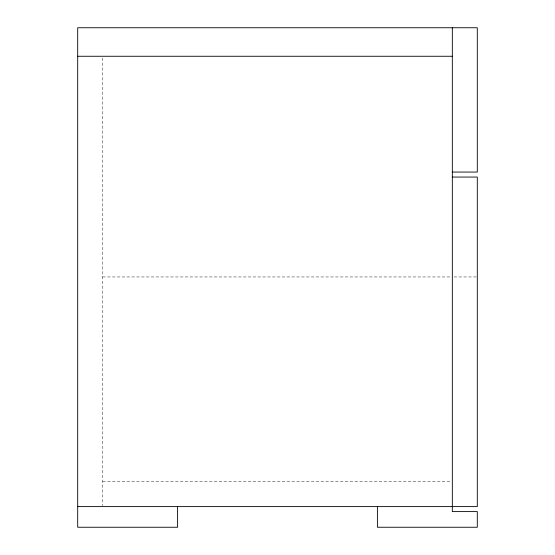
<?xml version="1.0" encoding="UTF-8"?>
<svg xmlns="http://www.w3.org/2000/svg" width="555" height="555" viewBox="0 0 555 555"><rect width="100%" height="100%" fill="white"/><g stroke="black" fill="none" stroke-linecap="round" stroke-linejoin="round"><path stroke-width="0.42" stroke-dasharray="2.77 2.08" d="M102.675 276.952L451.458 276.952M454.046 276.952L476.44 276.952M102.675 481.629L451.458 481.629M102.675 57.991L102.675 505.744"/><path stroke-width="0.83" d="M77.7 56.263L452.325 56.263M452.325 172.057L477.3 172.057L477.3 27.75L77.7 27.75L77.7 527.25L177.6 527.25L177.6 506.604M452.325 177.052L477.3 177.052L477.3 506.604L77.7 506.604M452.325 27.75L452.325 511.599L477.3 511.599L477.3 527.25L377.4 527.25L377.4 506.604"/></g></svg>
